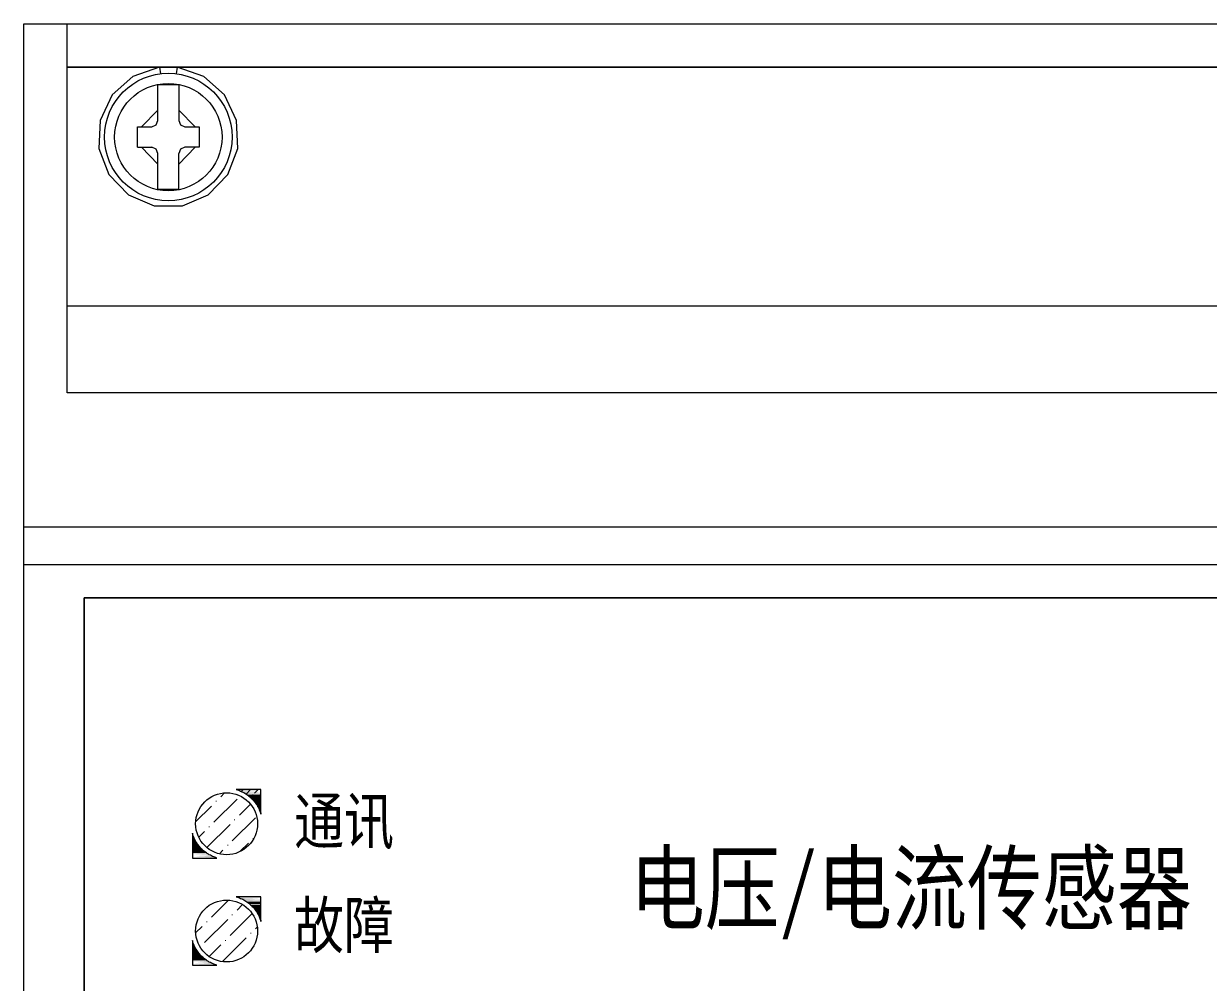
# Model space of a CAD drawing. Extents: x 180699 to 181399, y 198320 to 199620.
# Drawn here: x 181190.2 to 181248.4, y 199027.5 to 199074.6 of the extents above; entities that cross this region are included whole.
import ezdxf

# ---------------------------------------------------------------- set-up
doc = ezdxf.new("R2010")
doc.units = 0
doc.header["$MEASUREMENT"] = 0
doc.layers.add('元件', color=7, linetype='Continuous')
doc.styles.add('-宋体', font='', dxfattribs={"width": 0.7})
doc.styles.get('-宋体').set_extended_font_data('NSimSun')

# ---------------------------------------------------------------- blocks, each defined once
blk = doc.blocks.new('Manufacturer光辉电器PartName电源监控Series消防电源PartTypeMaxCurrent0MinCurrent0PolesMinPower0MaxPower0ShellFrameLimitingCurrentRemarkLibType2DelFlgfalseUpdateDate')
at = {"layer": '元件', "lineweight": 0, "transparency": 33554687}
h = blk.add_hatch(color=8, dxfattribs=at)
h.dxf.hatch_style = 2
h.paths.add_polyline_path([(-35.225, 12.142), (-35.171, 12.125), (-34.016, 12.125)])
h = blk.add_hatch(color=8, dxfattribs=at)
h.dxf.hatch_style = 2
h.paths.add_polyline_path([(-35.171, 12.125), (-35.118, 12.107), (-34.016, 12.107)])
h = blk.add_hatch(color=8, dxfattribs=at)
h.dxf.hatch_style = 2
h.paths.add_polyline_path([(-35.118, 12.107), (-35.064, 12.09), (-34.016, 12.09)])
h = blk.add_hatch(color=8, dxfattribs=at)
h.dxf.hatch_style = 2
h.paths.add_polyline_path([(-35.064, 12.09), (-35.01, 12.063), (-34.016, 12.063)])
h = blk.add_hatch(color=8, dxfattribs=at)
h.dxf.hatch_style = 2
h.paths.add_polyline_path([(-35.01, 12.063), (-34.956, 12.036), (-34.016, 12.036)])
h = blk.add_hatch(color=8, dxfattribs=at)
h.dxf.hatch_style = 2
h.paths.add_polyline_path([(-34.956, 12.036), (-34.902, 12.017), (-34.016, 12.017)])
h = blk.add_hatch(color=8, dxfattribs=at)
h.dxf.hatch_style = 2
h.paths.add_polyline_path([(-34.902, 12.017), (-34.849, 11.991), (-34.016, 11.991)])
h = blk.add_hatch(color=8, dxfattribs=at)
h.dxf.hatch_style = 2
h.paths.add_polyline_path([(-34.849, 11.991), (-34.804, 11.955), (-34.016, 11.955)])
h = blk.add_hatch(color=8, dxfattribs=at)
h.dxf.hatch_style = 2
h.paths.add_polyline_path([(-34.849, 11.991), (-34.016, 11.991), (-34.016, 11.955)])
h = blk.add_hatch(color=8, dxfattribs=at)
h.dxf.hatch_style = 2
h.paths.add_polyline_path([(-34.804, 11.955), (-34.75, 11.929), (-34.016, 11.929)])
h = blk.add_hatch(color=8, dxfattribs=at)
h.dxf.hatch_style = 2
h.paths.add_polyline_path([(-34.75, 11.929), (-34.706, 11.892), (-34.016, 11.892)])
h = blk.add_hatch(color=8, dxfattribs=at)
h.dxf.hatch_style = 2
h.paths.add_polyline_path([(-34.75, 11.929), (-34.016, 11.929), (-34.016, 11.892)])
h = blk.add_hatch(color=8, dxfattribs=at)
h.dxf.hatch_style = 2
h.paths.add_polyline_path([(-34.706, 11.892), (-34.652, 11.857), (-34.016, 11.857)])
h = blk.add_hatch(color=8, dxfattribs=at)
h.dxf.hatch_style = 2
h.paths.add_polyline_path([(-34.706, 11.892), (-34.016, 11.892), (-34.016, 11.857)])
h = blk.add_hatch(color=8, dxfattribs=at)
h.dxf.hatch_style = 2
h.paths.add_polyline_path([(-34.652, 11.857), (-34.607, 11.821), (-34.016, 11.821)])
h = blk.add_hatch(color=8, dxfattribs=at)
h.dxf.hatch_style = 2
h.paths.add_polyline_path([(-34.652, 11.857), (-34.016, 11.857), (-34.016, 11.821)])
h = blk.add_hatch(color=8, dxfattribs=at)
h.dxf.hatch_style = 2
h.paths.add_polyline_path([(-34.607, 11.821), (-34.563, 11.786), (-34.016, 11.786)])
h = blk.add_hatch(color=8, dxfattribs=at)
h.dxf.hatch_style = 2
h.paths.add_polyline_path([(-34.607, 11.821), (-34.016, 11.821), (-34.016, 11.786)])
h = blk.add_hatch(color=8, dxfattribs=at)
h.dxf.hatch_style = 2
h.paths.add_polyline_path([(-34.563, 11.786), (-34.518, 11.75), (-34.016, 11.75)])
h = blk.add_hatch(color=8, dxfattribs=at)
h.dxf.hatch_style = 2
h.paths.add_polyline_path([(-34.563, 11.786), (-34.016, 11.786), (-34.016, 11.75)])
h = blk.add_hatch(color=8, dxfattribs=at)
h.dxf.hatch_style = 2
h.paths.add_polyline_path([(-34.518, 11.75), (-34.482, 11.714), (-34.016, 11.714)])
h = blk.add_hatch(color=8, dxfattribs=at)
h.dxf.hatch_style = 2
h.paths.add_polyline_path([(-34.518, 11.75), (-34.016, 11.75), (-34.016, 11.714)])
h = blk.add_hatch(color=8, dxfattribs=at)
h.dxf.hatch_style = 2
h.paths.add_polyline_path([(-34.482, 11.714), (-34.438, 11.669), (-34.016, 11.669)])
h = blk.add_hatch(color=8, dxfattribs=at)
h.dxf.hatch_style = 2
h.paths.add_polyline_path([(-34.482, 11.714), (-34.016, 11.714), (-34.016, 11.669)])
h = blk.add_hatch(color=8, dxfattribs=at)
h.dxf.hatch_style = 2
h.paths.add_polyline_path([(-34.443, 11.899), (-34.395, 11.899), (-34.395, 11.851), (-34.443, 11.851)])
h = blk.add_hatch(color=8, dxfattribs=at)
h.dxf.hatch_style = 2
h.paths.add_polyline_path([(-34.438, 11.669), (-34.401, 11.633), (-34.016, 11.633)])
h = blk.add_hatch(color=8, dxfattribs=at)
h.dxf.hatch_style = 2
h.paths.add_polyline_path([(-34.438, 11.669), (-34.016, 11.669), (-34.016, 11.633)])
h = blk.add_hatch(color=8, dxfattribs=at)
h.dxf.hatch_style = 2
h.paths.add_polyline_path([(-36.243, 11.586), (-36.195, 11.586), (-36.195, 11.538), (-36.243, 11.538)])
h = blk.add_hatch(color=8, dxfattribs=at)
h.dxf.hatch_style = 2
h.paths.add_polyline_path([(-34.401, 11.633), (-34.366, 11.589), (-34.016, 11.589)])
h = blk.add_hatch(color=8, dxfattribs=at)
h.dxf.hatch_style = 2
h.paths.add_polyline_path([(-34.401, 11.633), (-34.016, 11.633), (-34.016, 11.589)])
h = blk.add_hatch(color=8, dxfattribs=at)
h.dxf.hatch_style = 2
h.paths.add_polyline_path([(-34.366, 11.589), (-34.33, 11.544), (-34.016, 11.544)])
h = blk.add_hatch(color=8, dxfattribs=at)
h.dxf.hatch_style = 2
h.paths.add_polyline_path([(-34.366, 11.589), (-34.016, 11.589), (-34.016, 11.544)])
h = blk.add_hatch(color=8, dxfattribs=at)
h.dxf.hatch_style = 2
h.paths.add_polyline_path([(-34.33, 11.544), (-34.294, 11.5), (-34.016, 11.5)])
h = blk.add_hatch(color=8, dxfattribs=at)
h.dxf.hatch_style = 2
h.paths.add_polyline_path([(-34.33, 11.544), (-34.016, 11.544), (-34.016, 11.5)])
h = blk.add_hatch(color=8, dxfattribs=at)
h.dxf.hatch_style = 2
h.paths.add_polyline_path([(-34.294, 11.5), (-34.259, 11.455), (-34.016, 11.455)])
h = blk.add_hatch(color=8, dxfattribs=at)
h.dxf.hatch_style = 2
h.paths.add_polyline_path([(-34.294, 11.5), (-34.016, 11.5), (-34.016, 11.455)])
h = blk.add_hatch(color=8, dxfattribs=at)
h.dxf.hatch_style = 2
h.paths.add_polyline_path([(-34.259, 11.455), (-34.232, 11.41), (-34.016, 11.41)])
h = blk.add_hatch(color=8, dxfattribs=at)
h.dxf.hatch_style = 2
h.paths.add_polyline_path([(-34.259, 11.455), (-34.016, 11.455), (-34.016, 11.41)])
h = blk.add_hatch(color=8, dxfattribs=at)
h.dxf.hatch_style = 2
h.paths.add_polyline_path([(-34.232, 11.41), (-34.205, 11.366), (-34.016, 11.366)])
h = blk.add_hatch(color=8, dxfattribs=at)
h.dxf.hatch_style = 2
h.paths.add_polyline_path([(-34.232, 11.41), (-34.016, 11.41), (-34.016, 11.366)])
h = blk.add_hatch(color=8, dxfattribs=at)
h.dxf.hatch_style = 2
h.paths.add_polyline_path([(-34.205, 11.366), (-34.178, 11.312), (-34.016, 11.312)])
h = blk.add_hatch(color=8, dxfattribs=at)
h.dxf.hatch_style = 2
h.paths.add_polyline_path([(-34.205, 11.366), (-34.016, 11.366), (-34.016, 11.312)])
h = blk.add_hatch(color=8, dxfattribs=at)
h.dxf.hatch_style = 2
h.paths.add_polyline_path([(-34.178, 11.312), (-34.151, 11.268), (-34.016, 11.268)])
h = blk.add_hatch(color=8, dxfattribs=at)
h.dxf.hatch_style = 2
h.paths.add_polyline_path([(-34.178, 11.312), (-34.016, 11.312), (-34.016, 11.268)])
h = blk.add_hatch(color=8, dxfattribs=at)
h.dxf.hatch_style = 2
h.paths.add_polyline_path([(-34.151, 11.268), (-34.124, 11.223), (-34.016, 11.223)])
h = blk.add_hatch(color=8, dxfattribs=at)
h.dxf.hatch_style = 2
h.paths.add_polyline_path([(-34.151, 11.268), (-34.016, 11.268), (-34.016, 11.223)])
h = blk.add_hatch(color=8, dxfattribs=at)
h.dxf.hatch_style = 2
h.paths.add_polyline_path([(-34.124, 11.223), (-34.106, 11.169), (-34.016, 11.169)])
h = blk.add_hatch(color=8, dxfattribs=at)
h.dxf.hatch_style = 2
h.paths.add_polyline_path([(-34.124, 11.223), (-34.016, 11.223), (-34.016, 11.169)])
h = blk.add_hatch(color=8, dxfattribs=at)
h.dxf.hatch_style = 2
h.paths.add_polyline_path([(-34.106, 11.169), (-34.079, 11.125), (-34.016, 11.125)])
h = blk.add_hatch(color=8, dxfattribs=at)
h.dxf.hatch_style = 2
h.paths.add_polyline_path([(-34.106, 11.169), (-34.016, 11.169), (-34.016, 11.125)])
h = blk.add_hatch(color=8, dxfattribs=at)
h.dxf.hatch_style = 2
h.paths.add_polyline_path([(-34.079, 11.125), (-34.061, 11.08), (-34.016, 11.08)])
h = blk.add_hatch(color=8, dxfattribs=at)
h.dxf.hatch_style = 2
h.paths.add_polyline_path([(-34.079, 11.125), (-34.016, 11.125), (-34.016, 11.08)])
h = blk.add_hatch(color=8, dxfattribs=at)
h.dxf.hatch_style = 2
h.paths.add_polyline_path([(-34.077, 11.532), (-34.029, 11.532), (-34.029, 11.484), (-34.077, 11.484)])
h = blk.add_hatch(color=8, dxfattribs=at)
h.dxf.hatch_style = 2
h.paths.add_polyline_path([(-34.061, 11.08), (-34.016, 11.08), (-34.016, 11.026)])
h = blk.add_hatch(color=8, dxfattribs=at)
h.dxf.hatch_style = 2
h.paths.add_polyline_path([(-35.33, 10.675), (-35.281, 10.675), (-35.281, 10.627), (-35.33, 10.627)])
h = blk.add_hatch(color=8, dxfattribs=at)
h.dxf.hatch_style = 2
h.paths.add_polyline_path([(-36.582, 10.327), (-36.534, 10.327), (-36.534, 10.279), (-36.582, 10.279)])
h = blk.add_hatch(color=8, dxfattribs=at)
h.dxf.hatch_style = 2
h.paths.add_polyline_path([(-37.382, 9.892), (-37.382, 9.848), (-37.338, 9.848)])
h = blk.add_hatch(color=8, dxfattribs=at)
h.dxf.hatch_style = 2
h.paths.add_polyline_path([(-37.382, 9.848), (-37.382, 9.794), (-37.311, 9.794)])
h = blk.add_hatch(color=8, dxfattribs=at)
h.dxf.hatch_style = 2
h.paths.add_polyline_path([(-37.382, 9.848), (-37.338, 9.848), (-37.311, 9.794)])
h = blk.add_hatch(color=8, dxfattribs=at)
h.dxf.hatch_style = 2
h.paths.add_polyline_path([(-37.382, 9.794), (-37.382, 9.749), (-37.292, 9.749)])
h = blk.add_hatch(color=8, dxfattribs=at)
h.dxf.hatch_style = 2
h.paths.add_polyline_path([(-37.382, 9.794), (-37.311, 9.794), (-37.292, 9.749)])
h = blk.add_hatch(color=8, dxfattribs=at)
h.dxf.hatch_style = 2
h.paths.add_polyline_path([(-37.382, 9.749), (-37.382, 9.704), (-37.275, 9.704)])
h = blk.add_hatch(color=8, dxfattribs=at)
h.dxf.hatch_style = 2
h.paths.add_polyline_path([(-37.382, 9.749), (-37.292, 9.749), (-37.275, 9.704)])
h = blk.add_hatch(color=8, dxfattribs=at)
h.dxf.hatch_style = 2
h.paths.add_polyline_path([(-37.382, 9.704), (-37.382, 9.651), (-37.248, 9.651)])
h = blk.add_hatch(color=8, dxfattribs=at)
h.dxf.hatch_style = 2
h.paths.add_polyline_path([(-37.382, 9.704), (-37.275, 9.704), (-37.248, 9.651)])
h = blk.add_hatch(color=8, dxfattribs=at)
h.dxf.hatch_style = 2
h.paths.add_polyline_path([(-37.382, 9.651), (-37.382, 9.606), (-37.221, 9.606)])
h = blk.add_hatch(color=8, dxfattribs=at)
h.dxf.hatch_style = 2
h.paths.add_polyline_path([(-37.382, 9.651), (-37.248, 9.651), (-37.221, 9.606)])
h = blk.add_hatch(color=8, dxfattribs=at)
h.dxf.hatch_style = 2
h.paths.add_polyline_path([(-37.382, 9.606), (-37.382, 9.561), (-37.194, 9.561)])
h = blk.add_hatch(color=8, dxfattribs=at)
h.dxf.hatch_style = 2
h.paths.add_polyline_path([(-37.382, 9.606), (-37.221, 9.606), (-37.194, 9.561)])
h = blk.add_hatch(color=8, dxfattribs=at)
h.dxf.hatch_style = 2
h.paths.add_polyline_path([(-37.382, 9.561), (-37.382, 9.517), (-37.167, 9.517)])
h = blk.add_hatch(color=8, dxfattribs=at)
h.dxf.hatch_style = 2
h.paths.add_polyline_path([(-37.382, 9.561), (-37.194, 9.561), (-37.167, 9.517)])
h = blk.add_hatch(color=8, dxfattribs=at)
h.dxf.hatch_style = 2
h.paths.add_polyline_path([(-37.382, 9.517), (-37.382, 9.463), (-37.132, 9.463)])
h = blk.add_hatch(color=8, dxfattribs=at)
h.dxf.hatch_style = 2
h.paths.add_polyline_path([(-37.382, 9.517), (-37.167, 9.517), (-37.132, 9.463)])
h = blk.add_hatch(color=8, dxfattribs=at)
h.dxf.hatch_style = 2
h.paths.add_polyline_path([(-37.382, 9.463), (-37.382, 9.419), (-37.105, 9.419)])
h = blk.add_hatch(color=8, dxfattribs=at)
h.dxf.hatch_style = 2
h.paths.add_polyline_path([(-37.382, 9.463), (-37.132, 9.463), (-37.105, 9.419)])
h = blk.add_hatch(color=8, dxfattribs=at)
h.dxf.hatch_style = 2
h.paths.add_polyline_path([(-37.382, 9.419), (-37.382, 9.374), (-37.069, 9.374)])
h = blk.add_hatch(color=8, dxfattribs=at)
h.dxf.hatch_style = 2
h.paths.add_polyline_path([(-37.382, 9.419), (-37.105, 9.419), (-37.069, 9.374)])
h = blk.add_hatch(color=8, dxfattribs=at)
h.dxf.hatch_style = 2
h.paths.add_polyline_path([(-37.382, 9.374), (-37.382, 9.338), (-37.033, 9.338)])
h = blk.add_hatch(color=8, dxfattribs=at)
h.dxf.hatch_style = 2
h.paths.add_polyline_path([(-37.382, 9.374), (-37.069, 9.374), (-37.033, 9.338)])
h = blk.add_hatch(color=8, dxfattribs=at)
h.dxf.hatch_style = 2
h.paths.add_polyline_path([(-37.382, 9.338), (-37.382, 9.294), (-36.997, 9.294)])
h = blk.add_hatch(color=8, dxfattribs=at)
h.dxf.hatch_style = 2
h.paths.add_polyline_path([(-37.382, 9.338), (-37.033, 9.338), (-36.997, 9.294)])
h = blk.add_hatch(color=8, dxfattribs=at)
h.dxf.hatch_style = 2
h.paths.add_polyline_path([(-35.669, 9.424), (-35.621, 9.424), (-35.621, 9.376), (-35.669, 9.376)])
h = blk.add_hatch(color=8, dxfattribs=at)
h.dxf.hatch_style = 2
h.paths.add_polyline_path([(-34.417, 9.764), (-34.368, 9.764), (-34.368, 9.716), (-34.417, 9.716)])
h = blk.add_hatch(color=8, dxfattribs=at)
h.dxf.hatch_style = 2
h.paths.add_polyline_path([(-37.382, 9.294), (-37.382, 9.249), (-36.961, 9.249)])
h = blk.add_hatch(color=8, dxfattribs=at)
h.dxf.hatch_style = 2
h.paths.add_polyline_path([(-37.382, 9.294), (-36.997, 9.294), (-36.961, 9.249)])
h = blk.add_hatch(color=8, dxfattribs=at)
h.dxf.hatch_style = 2
h.paths.add_polyline_path([(-37.382, 9.249), (-37.382, 9.213), (-36.917, 9.213)])
h = blk.add_hatch(color=8, dxfattribs=at)
h.dxf.hatch_style = 2
h.paths.add_polyline_path([(-37.382, 9.249), (-36.961, 9.249), (-36.917, 9.213)])
h = blk.add_hatch(color=8, dxfattribs=at)
h.dxf.hatch_style = 2
h.paths.add_polyline_path([(-37.382, 9.213), (-37.382, 9.169), (-36.872, 9.169)])
h = blk.add_hatch(color=8, dxfattribs=at)
h.dxf.hatch_style = 2
h.paths.add_polyline_path([(-37.382, 9.213), (-36.917, 9.213), (-36.872, 9.169)])
h = blk.add_hatch(color=8, dxfattribs=at)
h.dxf.hatch_style = 2
h.paths.add_polyline_path([(-37.382, 9.169), (-37.382, 9.133), (-36.836, 9.133)])
h = blk.add_hatch(color=8, dxfattribs=at)
h.dxf.hatch_style = 2
h.paths.add_polyline_path([(-37.382, 9.169), (-36.872, 9.169), (-36.836, 9.133)])
h = blk.add_hatch(color=8, dxfattribs=at)
h.dxf.hatch_style = 2
h.paths.add_polyline_path([(-37.382, 9.133), (-37.382, 9.097), (-36.791, 9.097)])
h = blk.add_hatch(color=8, dxfattribs=at)
h.dxf.hatch_style = 2
h.paths.add_polyline_path([(-37.382, 9.133), (-36.836, 9.133), (-36.791, 9.097)])
h = blk.add_hatch(color=8, dxfattribs=at)
h.dxf.hatch_style = 2
h.paths.add_polyline_path([(-37.382, 9.097), (-37.382, 9.062), (-36.737, 9.062)])
h = blk.add_hatch(color=8, dxfattribs=at)
h.dxf.hatch_style = 2
h.paths.add_polyline_path([(-37.382, 9.097), (-36.791, 9.097), (-36.737, 9.062)])
h = blk.add_hatch(color=8, dxfattribs=at)
h.dxf.hatch_style = 2
h.paths.add_polyline_path([(-37.382, 9.062), (-37.382, 9.025), (-36.693, 9.025)])
h = blk.add_hatch(color=8, dxfattribs=at)
h.dxf.hatch_style = 2
h.paths.add_polyline_path([(-37.382, 9.062), (-36.737, 9.062), (-36.693, 9.025)])
h = blk.add_hatch(color=8, dxfattribs=at)
h.dxf.hatch_style = 2
h.paths.add_polyline_path([(-37.382, 9.025), (-37.382, 8.99), (-36.648, 8.99)])
h = blk.add_hatch(color=8, dxfattribs=at)
h.dxf.hatch_style = 2
h.paths.add_polyline_path([(-37.382, 9.025), (-36.693, 9.025), (-36.648, 8.99)])
h = blk.add_hatch(color=8, dxfattribs=at)
h.dxf.hatch_style = 2
h.paths.add_polyline_path([(-37.382, 8.99), (-36.648, 8.99), (-36.595, 8.963)])
h = blk.add_hatch(color=8, dxfattribs=at)
h.dxf.hatch_style = 2
h.paths.add_polyline_path([(-37.382, 8.963), (-36.595, 8.963), (-36.55, 8.937)])
h = blk.add_hatch(color=8, dxfattribs=at)
h.dxf.hatch_style = 2
h.paths.add_polyline_path([(-37.382, 8.937), (-36.55, 8.937), (-36.496, 8.91)])
h = blk.add_hatch(color=8, dxfattribs=at)
h.dxf.hatch_style = 2
h.paths.add_polyline_path([(-37.382, 8.91), (-36.496, 8.91), (-36.442, 8.883)])
h = blk.add_hatch(color=8, dxfattribs=at)
h.dxf.hatch_style = 2
h.paths.add_polyline_path([(-37.382, 8.883), (-36.442, 8.883), (-36.389, 8.856)])
h = blk.add_hatch(color=8, dxfattribs=at)
h.dxf.hatch_style = 2
h.paths.add_polyline_path([(-37.382, 8.856), (-36.389, 8.856), (-36.335, 8.839)])
h = blk.add_hatch(color=8, dxfattribs=at)
h.dxf.hatch_style = 2
h.paths.add_polyline_path([(-37.382, 8.839), (-36.335, 8.839), (-36.281, 8.812)])
h = blk.add_hatch(color=8, dxfattribs=at)
h.dxf.hatch_style = 2
h.paths.add_polyline_path([(-37.382, 8.812), (-36.281, 8.812), (-36.227, 8.793)])
h = blk.add_hatch(color=8, dxfattribs=at)
h.dxf.hatch_style = 2
h.paths.add_polyline_path([(-37.382, 8.793), (-36.227, 8.793), (-36.173, 8.776)])
h = blk.add_hatch(color=8, dxfattribs=at)
h.dxf.hatch_style = 2
h.paths.add_polyline_path([(-35.225, 6.873), (-35.171, 6.856), (-34.016, 6.856)])
h = blk.add_hatch(color=8, dxfattribs=at)
h.dxf.hatch_style = 2
h.paths.add_polyline_path([(-35.171, 6.856), (-35.118, 6.837), (-34.016, 6.837)])
h = blk.add_hatch(color=8, dxfattribs=at)
h.dxf.hatch_style = 2
h.paths.add_polyline_path([(-35.118, 6.837), (-35.064, 6.819), (-34.016, 6.819)])
h = blk.add_hatch(color=8, dxfattribs=at)
h.dxf.hatch_style = 2
h.paths.add_polyline_path([(-35.064, 6.819), (-35.01, 6.793), (-34.016, 6.793)])
h = blk.add_hatch(color=8, dxfattribs=at)
h.dxf.hatch_style = 2
h.paths.add_polyline_path([(-35.01, 6.793), (-34.956, 6.766), (-34.016, 6.766)])
h = blk.add_hatch(color=8, dxfattribs=at)
h.dxf.hatch_style = 2
h.paths.add_polyline_path([(-34.956, 6.766), (-34.902, 6.748), (-34.016, 6.748)])
h = blk.add_hatch(color=8, dxfattribs=at)
h.dxf.hatch_style = 2
h.paths.add_polyline_path([(-34.902, 6.748), (-34.849, 6.721), (-34.016, 6.721)])
h = blk.add_hatch(color=8, dxfattribs=at)
h.dxf.hatch_style = 2
h.paths.add_polyline_path([(-34.849, 6.721), (-34.804, 6.685), (-34.016, 6.685)])
h = blk.add_hatch(color=8, dxfattribs=at)
h.dxf.hatch_style = 2
h.paths.add_polyline_path([(-34.849, 6.721), (-34.016, 6.721), (-34.016, 6.685)])
h = blk.add_hatch(color=8, dxfattribs=at)
h.dxf.hatch_style = 2
h.paths.add_polyline_path([(-34.804, 6.685), (-34.75, 6.658), (-34.016, 6.658)])
h = blk.add_hatch(color=8, dxfattribs=at)
h.dxf.hatch_style = 2
h.paths.add_polyline_path([(-34.75, 6.658), (-34.706, 6.623), (-34.016, 6.623)])
h = blk.add_hatch(color=8, dxfattribs=at)
h.dxf.hatch_style = 2
h.paths.add_polyline_path([(-34.75, 6.658), (-34.016, 6.658), (-34.016, 6.623)])
h = blk.add_hatch(color=8, dxfattribs=at)
h.dxf.hatch_style = 2
h.paths.add_polyline_path([(-34.706, 6.623), (-34.652, 6.587), (-34.016, 6.587)])
h = blk.add_hatch(color=8, dxfattribs=at)
h.dxf.hatch_style = 2
h.paths.add_polyline_path([(-34.706, 6.623), (-34.016, 6.623), (-34.016, 6.587)])
h = blk.add_hatch(color=8, dxfattribs=at)
h.dxf.hatch_style = 2
h.paths.add_polyline_path([(-34.652, 6.587), (-34.607, 6.552), (-34.016, 6.552)])
h = blk.add_hatch(color=8, dxfattribs=at)
h.dxf.hatch_style = 2
h.paths.add_polyline_path([(-34.652, 6.587), (-34.016, 6.587), (-34.016, 6.552)])
h = blk.add_hatch(color=8, dxfattribs=at)
h.dxf.hatch_style = 2
h.paths.add_polyline_path([(-34.607, 6.552), (-34.563, 6.516), (-34.016, 6.516)])
h = blk.add_hatch(color=8, dxfattribs=at)
h.dxf.hatch_style = 2
h.paths.add_polyline_path([(-34.607, 6.552), (-34.016, 6.552), (-34.016, 6.516)])
h = blk.add_hatch(color=8, dxfattribs=at)
h.dxf.hatch_style = 2
h.paths.add_polyline_path([(-34.518, 6.48), (-34.482, 6.445), (-34.016, 6.445)])
h = blk.add_hatch(color=8, dxfattribs=at)
h.dxf.hatch_style = 2
h.paths.add_polyline_path([(-34.518, 6.48), (-34.016, 6.48), (-34.016, 6.445)])
h = blk.add_hatch(color=8, dxfattribs=at)
h.dxf.hatch_style = 2
h.paths.add_polyline_path([(-34.482, 6.445), (-34.438, 6.4), (-34.016, 6.4)])
h = blk.add_hatch(color=8, dxfattribs=at)
h.dxf.hatch_style = 2
h.paths.add_polyline_path([(-34.482, 6.445), (-34.016, 6.445), (-34.016, 6.4)])
h = blk.add_hatch(color=8, dxfattribs=at)
h.dxf.hatch_style = 2
h.paths.add_polyline_path([(-35.446, 6.004), (-35.398, 6.004), (-35.398, 5.956), (-35.446, 5.956)])
h = blk.add_hatch(color=8, dxfattribs=at)
h.dxf.hatch_style = 2
h.paths.add_polyline_path([(-34.438, 6.4), (-34.401, 6.364), (-34.016, 6.364)])
h = blk.add_hatch(color=8, dxfattribs=at)
h.dxf.hatch_style = 2
h.paths.add_polyline_path([(-34.438, 6.4), (-34.016, 6.4), (-34.016, 6.364)])
h = blk.add_hatch(color=8, dxfattribs=at)
h.dxf.hatch_style = 2
h.paths.add_polyline_path([(-34.401, 6.364), (-34.366, 6.32), (-34.016, 6.32)])
h = blk.add_hatch(color=8, dxfattribs=at)
h.dxf.hatch_style = 2
h.paths.add_polyline_path([(-34.401, 6.364), (-34.016, 6.364), (-34.016, 6.32)])
h = blk.add_hatch(color=8, dxfattribs=at)
h.dxf.hatch_style = 2
h.paths.add_polyline_path([(-34.366, 6.32), (-34.33, 6.274), (-34.016, 6.274)])
h = blk.add_hatch(color=8, dxfattribs=at)
h.dxf.hatch_style = 2
h.paths.add_polyline_path([(-34.366, 6.32), (-34.016, 6.32), (-34.016, 6.274)])
h = blk.add_hatch(color=8, dxfattribs=at)
h.dxf.hatch_style = 2
h.paths.add_polyline_path([(-34.33, 6.274), (-34.294, 6.23), (-34.016, 6.23)])
h = blk.add_hatch(color=8, dxfattribs=at)
h.dxf.hatch_style = 2
h.paths.add_polyline_path([(-34.33, 6.274), (-34.016, 6.274), (-34.016, 6.23)])
h = blk.add_hatch(color=8, dxfattribs=at)
h.dxf.hatch_style = 2
h.paths.add_polyline_path([(-34.294, 6.23), (-34.259, 6.185), (-34.016, 6.185)])
h = blk.add_hatch(color=8, dxfattribs=at)
h.dxf.hatch_style = 2
h.paths.add_polyline_path([(-34.294, 6.23), (-34.016, 6.23), (-34.016, 6.185)])
h = blk.add_hatch(color=8, dxfattribs=at)
h.dxf.hatch_style = 2
h.paths.add_polyline_path([(-34.259, 6.185), (-34.232, 6.141), (-34.016, 6.141)])
h = blk.add_hatch(color=8, dxfattribs=at)
h.dxf.hatch_style = 2
h.paths.add_polyline_path([(-34.259, 6.185), (-34.016, 6.185), (-34.016, 6.141)])
h = blk.add_hatch(color=8, dxfattribs=at)
h.dxf.hatch_style = 2
h.paths.add_polyline_path([(-34.232, 6.141), (-34.205, 6.096), (-34.016, 6.096)])
h = blk.add_hatch(color=8, dxfattribs=at)
h.dxf.hatch_style = 2
h.paths.add_polyline_path([(-34.232, 6.141), (-34.016, 6.141), (-34.016, 6.096)])
h = blk.add_hatch(color=8, dxfattribs=at)
h.dxf.hatch_style = 2
h.paths.add_polyline_path([(-34.205, 6.096), (-34.178, 6.043), (-34.016, 6.043)])
h = blk.add_hatch(color=8, dxfattribs=at)
h.dxf.hatch_style = 2
h.paths.add_polyline_path([(-34.205, 6.096), (-34.016, 6.096), (-34.016, 6.043)])
h = blk.add_hatch(color=8, dxfattribs=at)
h.dxf.hatch_style = 2
h.paths.add_polyline_path([(-34.178, 6.043), (-34.151, 5.997), (-34.016, 5.997)])
h = blk.add_hatch(color=8, dxfattribs=at)
h.dxf.hatch_style = 2
h.paths.add_polyline_path([(-34.178, 6.043), (-34.016, 6.043), (-34.016, 5.997)])
h = blk.add_hatch(color=8, dxfattribs=at)
h.dxf.hatch_style = 2
h.paths.add_polyline_path([(-34.151, 5.997), (-34.124, 5.953), (-34.016, 5.953)])
h = blk.add_hatch(color=8, dxfattribs=at)
h.dxf.hatch_style = 2
h.paths.add_polyline_path([(-34.151, 5.997), (-34.016, 5.997), (-34.016, 5.953)])
h = blk.add_hatch(color=8, dxfattribs=at)
h.dxf.hatch_style = 2
h.paths.add_polyline_path([(-34.124, 5.953), (-34.106, 5.899), (-34.016, 5.899)])
h = blk.add_hatch(color=8, dxfattribs=at)
h.dxf.hatch_style = 2
h.paths.add_polyline_path([(-34.124, 5.953), (-34.016, 5.953), (-34.016, 5.899)])
h = blk.add_hatch(color=8, dxfattribs=at)
h.dxf.hatch_style = 2
h.paths.add_polyline_path([(-34.106, 5.899), (-34.079, 5.855), (-34.016, 5.855)])
h = blk.add_hatch(color=8, dxfattribs=at)
h.dxf.hatch_style = 2
h.paths.add_polyline_path([(-34.106, 5.899), (-34.016, 5.899), (-34.016, 5.855)])
h = blk.add_hatch(color=8, dxfattribs=at)
h.dxf.hatch_style = 2
h.paths.add_polyline_path([(-34.079, 5.855), (-34.061, 5.81), (-34.016, 5.81)])
h = blk.add_hatch(color=8, dxfattribs=at)
h.dxf.hatch_style = 2
h.paths.add_polyline_path([(-34.079, 5.855), (-34.016, 5.855), (-34.016, 5.81)])
h = blk.add_hatch(color=8, dxfattribs=at)
h.dxf.hatch_style = 2
h.paths.add_polyline_path([(-36.699, 5.664), (-36.651, 5.664), (-36.651, 5.616), (-36.699, 5.616)])
h = blk.add_hatch(color=8, dxfattribs=at)
h.dxf.hatch_style = 2
h.paths.add_polyline_path([(-34.061, 5.81), (-34.016, 5.81), (-34.016, 5.757)])
h = blk.add_hatch(color=8, dxfattribs=at)
h.dxf.hatch_style = 2
h.paths.add_polyline_path([(-35.786, 4.753), (-35.738, 4.753), (-35.738, 4.705), (-35.786, 4.705)])
h = blk.add_hatch(color=8, dxfattribs=at)
h.dxf.hatch_style = 2
h.paths.add_polyline_path([(-34.533, 5.102), (-34.485, 5.102), (-34.485, 5.054), (-34.533, 5.054)])
h = blk.add_hatch(color=8, dxfattribs=at)
h.dxf.hatch_style = 2
h.paths.add_polyline_path([(-37.382, 4.623), (-37.382, 4.577), (-37.338, 4.577)])
h = blk.add_hatch(color=8, dxfattribs=at)
h.dxf.hatch_style = 2
h.paths.add_polyline_path([(-37.382, 4.577), (-37.382, 4.524), (-37.311, 4.524)])
h = blk.add_hatch(color=8, dxfattribs=at)
h.dxf.hatch_style = 2
h.paths.add_polyline_path([(-37.382, 4.577), (-37.338, 4.577), (-37.311, 4.524)])
h = blk.add_hatch(color=8, dxfattribs=at)
h.dxf.hatch_style = 2
h.paths.add_polyline_path([(-37.382, 4.524), (-37.382, 4.479), (-37.292, 4.479)])
h = blk.add_hatch(color=8, dxfattribs=at)
h.dxf.hatch_style = 2
h.paths.add_polyline_path([(-37.382, 4.524), (-37.311, 4.524), (-37.292, 4.479)])
h = blk.add_hatch(color=8, dxfattribs=at)
h.dxf.hatch_style = 2
h.paths.add_polyline_path([(-37.382, 4.479), (-37.382, 4.435), (-37.275, 4.435)])
h = blk.add_hatch(color=8, dxfattribs=at)
h.dxf.hatch_style = 2
h.paths.add_polyline_path([(-37.382, 4.479), (-37.292, 4.479), (-37.275, 4.435)])
h = blk.add_hatch(color=8, dxfattribs=at)
h.dxf.hatch_style = 2
h.paths.add_polyline_path([(-37.382, 4.435), (-37.382, 4.381), (-37.248, 4.381)])
h = blk.add_hatch(color=8, dxfattribs=at)
h.dxf.hatch_style = 2
h.paths.add_polyline_path([(-37.382, 4.435), (-37.275, 4.435), (-37.248, 4.381)])
h = blk.add_hatch(color=8, dxfattribs=at)
h.dxf.hatch_style = 2
h.paths.add_polyline_path([(-37.382, 4.381), (-37.382, 4.337), (-37.221, 4.337)])
h = blk.add_hatch(color=8, dxfattribs=at)
h.dxf.hatch_style = 2
h.paths.add_polyline_path([(-37.382, 4.381), (-37.248, 4.381), (-37.221, 4.337)])
h = blk.add_hatch(color=8, dxfattribs=at)
h.dxf.hatch_style = 2
h.paths.add_polyline_path([(-37.382, 4.337), (-37.382, 4.292), (-37.194, 4.292)])
h = blk.add_hatch(color=8, dxfattribs=at)
h.dxf.hatch_style = 2
h.paths.add_polyline_path([(-37.382, 4.337), (-37.221, 4.337), (-37.194, 4.292)])
h = blk.add_hatch(color=8, dxfattribs=at)
h.dxf.hatch_style = 2
h.paths.add_polyline_path([(-37.382, 4.292), (-37.382, 4.247), (-37.167, 4.247)])
h = blk.add_hatch(color=8, dxfattribs=at)
h.dxf.hatch_style = 2
h.paths.add_polyline_path([(-37.382, 4.292), (-37.194, 4.292), (-37.167, 4.247)])
h = blk.add_hatch(color=8, dxfattribs=at)
h.dxf.hatch_style = 2
h.paths.add_polyline_path([(-37.382, 4.247), (-37.382, 4.193), (-37.132, 4.193)])
h = blk.add_hatch(color=8, dxfattribs=at)
h.dxf.hatch_style = 2
h.paths.add_polyline_path([(-37.382, 4.247), (-37.167, 4.247), (-37.132, 4.193)])
h = blk.add_hatch(color=8, dxfattribs=at)
h.dxf.hatch_style = 2
h.paths.add_polyline_path([(-37.382, 4.193), (-37.382, 4.149), (-37.105, 4.149)])
h = blk.add_hatch(color=8, dxfattribs=at)
h.dxf.hatch_style = 2
h.paths.add_polyline_path([(-37.382, 4.193), (-37.132, 4.193), (-37.105, 4.149)])
h = blk.add_hatch(color=8, dxfattribs=at)
h.dxf.hatch_style = 2
h.paths.add_polyline_path([(-37.382, 4.149), (-37.382, 4.104), (-37.069, 4.104)])
h = blk.add_hatch(color=8, dxfattribs=at)
h.dxf.hatch_style = 2
h.paths.add_polyline_path([(-37.382, 4.149), (-37.105, 4.149), (-37.069, 4.104)])
h = blk.add_hatch(color=8, dxfattribs=at)
h.dxf.hatch_style = 2
h.paths.add_polyline_path([(-37.382, 4.104), (-37.382, 4.068), (-37.033, 4.068)])
h = blk.add_hatch(color=8, dxfattribs=at)
h.dxf.hatch_style = 2
h.paths.add_polyline_path([(-37.382, 4.104), (-37.069, 4.104), (-37.033, 4.068)])
h = blk.add_hatch(color=8, dxfattribs=at)
h.dxf.hatch_style = 2
h.paths.add_polyline_path([(-37.382, 4.068), (-37.382, 4.024), (-36.997, 4.024)])
h = blk.add_hatch(color=8, dxfattribs=at)
h.dxf.hatch_style = 2
h.paths.add_polyline_path([(-37.382, 4.068), (-37.033, 4.068), (-36.997, 4.024)])
h = blk.add_hatch(color=8, dxfattribs=at)
h.dxf.hatch_style = 2
h.paths.add_polyline_path([(-37.382, 4.024), (-37.382, 3.979), (-36.961, 3.979)])
h = blk.add_hatch(color=8, dxfattribs=at)
h.dxf.hatch_style = 2
h.paths.add_polyline_path([(-37.382, 4.024), (-36.997, 4.024), (-36.961, 3.979)])
h = blk.add_hatch(color=8, dxfattribs=at)
h.dxf.hatch_style = 2
h.paths.add_polyline_path([(-37.382, 3.979), (-37.382, 3.943), (-36.917, 3.943)])
h = blk.add_hatch(color=8, dxfattribs=at)
h.dxf.hatch_style = 2
h.paths.add_polyline_path([(-37.382, 3.979), (-36.961, 3.979), (-36.917, 3.943)])
h = blk.add_hatch(color=8, dxfattribs=at)
h.dxf.hatch_style = 2
h.paths.add_polyline_path([(-37.382, 3.943), (-37.382, 3.899), (-36.872, 3.899)])
h = blk.add_hatch(color=8, dxfattribs=at)
h.dxf.hatch_style = 2
h.paths.add_polyline_path([(-37.382, 3.943), (-36.917, 3.943), (-36.872, 3.899)])
h = blk.add_hatch(color=8, dxfattribs=at)
h.dxf.hatch_style = 2
h.paths.add_polyline_path([(-37.382, 3.899), (-37.382, 3.863), (-36.836, 3.863)])
h = blk.add_hatch(color=8, dxfattribs=at)
h.dxf.hatch_style = 2
h.paths.add_polyline_path([(-37.382, 3.899), (-36.872, 3.899), (-36.836, 3.863)])
h = blk.add_hatch(color=8, dxfattribs=at)
h.dxf.hatch_style = 2
h.paths.add_polyline_path([(-37.382, 3.863), (-37.382, 3.827), (-36.791, 3.827)])
h = blk.add_hatch(color=8, dxfattribs=at)
h.dxf.hatch_style = 2
h.paths.add_polyline_path([(-37.382, 3.863), (-36.836, 3.863), (-36.791, 3.827)])
h = blk.add_hatch(color=8, dxfattribs=at)
h.dxf.hatch_style = 2
h.paths.add_polyline_path([(-37.382, 3.827), (-37.382, 3.791), (-36.737, 3.791)])
h = blk.add_hatch(color=8, dxfattribs=at)
h.dxf.hatch_style = 2
h.paths.add_polyline_path([(-37.382, 3.827), (-36.791, 3.827), (-36.737, 3.791)])
h = blk.add_hatch(color=8, dxfattribs=at)
h.dxf.hatch_style = 2
h.paths.add_polyline_path([(-37.382, 3.791), (-37.382, 3.756), (-36.693, 3.756)])
h = blk.add_hatch(color=8, dxfattribs=at)
h.dxf.hatch_style = 2
h.paths.add_polyline_path([(-37.382, 3.791), (-36.737, 3.791), (-36.693, 3.756)])
h = blk.add_hatch(color=8, dxfattribs=at)
h.dxf.hatch_style = 2
h.paths.add_polyline_path([(-37.382, 3.756), (-37.382, 3.72), (-36.648, 3.72)])
h = blk.add_hatch(color=8, dxfattribs=at)
h.dxf.hatch_style = 2
h.paths.add_polyline_path([(-37.382, 3.756), (-36.693, 3.756), (-36.648, 3.72)])
h = blk.add_hatch(color=8, dxfattribs=at)
h.dxf.hatch_style = 2
h.paths.add_polyline_path([(-37.382, 3.72), (-36.648, 3.72), (-36.595, 3.693)])
h = blk.add_hatch(color=8, dxfattribs=at)
h.dxf.hatch_style = 2
h.paths.add_polyline_path([(-37.382, 3.693), (-36.595, 3.693), (-36.55, 3.666)])
h = blk.add_hatch(color=8, dxfattribs=at)
h.dxf.hatch_style = 2
h.paths.add_polyline_path([(-37.382, 3.666), (-36.55, 3.666), (-36.496, 3.64)])
h = blk.add_hatch(color=8, dxfattribs=at)
h.dxf.hatch_style = 2
h.paths.add_polyline_path([(-37.382, 3.64), (-36.496, 3.64), (-36.442, 3.613)])
h = blk.add_hatch(color=8, dxfattribs=at)
h.dxf.hatch_style = 2
h.paths.add_polyline_path([(-37.382, 3.613), (-36.442, 3.613), (-36.389, 3.586)])
h = blk.add_hatch(color=8, dxfattribs=at)
h.dxf.hatch_style = 2
h.paths.add_polyline_path([(-37.382, 3.586), (-36.389, 3.586), (-36.335, 3.568)])
h = blk.add_hatch(color=8, dxfattribs=at)
h.dxf.hatch_style = 2
h.paths.add_polyline_path([(-37.382, 3.568), (-36.335, 3.568), (-36.281, 3.541)])
h = blk.add_hatch(color=8, dxfattribs=at)
h.dxf.hatch_style = 2
h.paths.add_polyline_path([(-37.382, 3.541), (-36.281, 3.541), (-36.227, 3.524)])
h = blk.add_hatch(color=8, dxfattribs=at)
h.dxf.hatch_style = 2
h.paths.add_polyline_path([(-37.382, 3.524), (-36.227, 3.524), (-36.173, 3.515)])
at = {"layer": '元件', "color": 8, "lineweight": 0, "transparency": 33554687}
blk.add_line((-45.67, 25.049), (45.67, 25.049), dxfattribs=at)
for points in [[(-45.67, 49.773), (45.67, 49.773), (45.67, -45.486), (-45.67, -45.486)], [(-43.54, 49.773), (43.594, 49.773), (43.594, 31.632), (-43.54, 31.632)], [(-43.54, 47.629), (43.594, 47.629), (43.594, 35.892), (-43.54, 35.892)], [(-45.67, 23.191), (45.67, 23.191), (45.67, -20.753), (-45.67, -20.753)], [(-42.698, 21.557), (42.35, 21.557), (42.35, -17.252), (-42.698, -17.252)]]:
    blk.add_lwpolyline(points, close=True, dxfattribs=at)
for points in [[(-43.54, 33.865), (-43.54, 49.773)], [(-38.993, 47.629), (-43.54, 47.629)], [(-38.993, 47.629), (-40.3, 47.183), (-41.329, 46.272), (-41.92, 45.021), (-41.974, 43.645), (-41.481, 42.359), (-40.524, 41.359), (-39.253, 40.823), (-37.874, 40.823), (-36.603, 41.359), (-35.645, 42.359), (-35.154, 43.645), (-35.207, 45.021), (-35.798, 46.272), (-36.827, 47.183), (-38.134, 47.629)], [(-38.993, 47.629), (-38.948, 47.308)], [(-38.134, 47.629), (-38.993, 47.629)], [(-38.134, 47.629), (-38.178, 47.308)], [(38.143, 47.629), (-38.134, 47.629)], [(-39.074, 45.012), (-39.074, 46.772)], [(-38.053, 46.772), (-39.074, 46.772)], [(-38.053, 46.772), (-38.053, 45.012)], [(-39.074, 45.53), (-39.888, 44.708)], [(-37.238, 44.708), (-38.053, 45.53)], [(-39.378, 44.708), (-39.164, 44.798), (-39.074, 45.012)], [(-38.053, 45.012), (-37.964, 44.798), (-37.749, 44.708)], [(-40.085, 44.708), (-39.378, 44.708)], [(-40.085, 43.699), (-40.085, 44.708)], [(-37.749, 44.708), (-37.042, 44.708)], [(-37.042, 44.708), (-37.042, 43.699)], [(-40.085, 43.699), (-39.378, 43.699)], [(-39.888, 43.699), (-39.074, 42.877)], [(-39.074, 43.395), (-39.164, 43.61), (-39.378, 43.699)], [(-38.053, 42.877), (-37.238, 43.699)], [(-37.749, 43.699), (-37.964, 43.61), (-38.053, 43.395)], [(-37.042, 43.699), (-37.749, 43.699)], [(-39.074, 41.636), (-39.074, 43.395)], [(-38.053, 41.636), (-38.053, 43.395)], [(-39.074, 41.636), (-38.053, 41.636)], [(-42.698, 21.557), (-42.698, -17.252)], [(42.35, 21.557), (-42.698, 21.557)], [(-36.326, 10.535), (-35.189, 11.669)], [(-35.986, 11.786), (-35.798, 11.973)], [(-35.225, 12.142), (-35.171, 12.125), (-35.118, 12.107), (-35.064, 12.09), (-35.01, 12.063), (-34.956, 12.036), (-34.902, 12.017), (-34.849, 11.991), (-34.804, 11.955), (-34.75, 11.929), (-34.706, 11.892), (-34.652, 11.857), (-34.607, 11.821), (-34.563, 11.786), (-34.518, 11.75), (-34.482, 11.714), (-34.438, 11.669), (-34.401, 11.633), (-34.366, 11.589), (-34.33, 11.544), (-34.294, 11.5), (-34.259, 11.455), (-34.232, 11.41), (-34.205, 11.366), (-34.178, 11.312), (-34.151, 11.268), (-34.124, 11.223), (-34.106, 11.169), (-34.079, 11.125), (-34.061, 11.08), (-34.043, 11.026), (-34.026, 10.982), (-34.016, 10.928)], [(-34.016, 12.142), (-35.225, 12.142)], [(-34.975, 12.044), (-34.885, 12.142)], [(-34.742, 11.919), (-34.518, 12.142)], [(-34.357, 11.571), (-34.016, 11.911)], [(-34.33, 11.964), (-34.151, 12.142)], [(-34.016, 10.928), (-34.016, 12.142)], [(-37.221, 10.562), (-36.442, 11.33)], [(-35.073, 10.874), (-34.527, 11.429)], [(-34.205, 11.366), (-34.151, 11.419)], [(-34.079, 11.116), (-34.016, 11.187)], [(-35.422, 9.624), (-34.276, 10.758)], [(-36.173, 8.776), (-36.227, 8.793), (-36.281, 8.812), (-36.335, 8.839), (-36.389, 8.856), (-36.442, 8.883), (-36.496, 8.91), (-36.55, 8.937), (-36.595, 8.963), (-36.648, 8.99), (-36.693, 9.025), (-36.737, 9.062), (-36.791, 9.097), (-36.836, 9.133), (-36.872, 9.169), (-36.917, 9.213), (-36.961, 9.249), (-36.997, 9.294), (-37.033, 9.338), (-37.069, 9.374), (-37.105, 9.419), (-37.132, 9.463), (-37.167, 9.517), (-37.194, 9.561), (-37.221, 9.606), (-37.248, 9.651), (-37.275, 9.704), (-37.292, 9.749), (-37.311, 9.794), (-37.338, 9.848), (-37.355, 9.892), (-37.364, 9.936), (-37.382, 9.99)], [(-37.382, 9.99), (-37.382, 8.776)], [(-37.069, 9.794), (-36.782, 10.08)], [(-36.666, 9.285), (-35.53, 10.419)], [(-35.046, 9.088), (-34.625, 9.508)], [(-37.382, 8.776), (-36.173, 8.776)], [(-36.057, 8.981), (-35.878, 9.169)], [(-36.442, 5.872), (-35.601, 6.704)], [(-35.225, 6.873), (-35.171, 6.856), (-35.118, 6.837), (-35.064, 6.819), (-35.01, 6.793), (-34.956, 6.766), (-34.902, 6.748), (-34.849, 6.721), (-34.804, 6.685), (-34.75, 6.658), (-34.706, 6.623), (-34.652, 6.587), (-34.607, 6.552), (-34.563, 6.516), (-34.518, 6.48), (-34.482, 6.445), (-34.438, 6.4), (-34.401, 6.364), (-34.366, 6.32), (-34.33, 6.274), (-34.294, 6.23), (-34.259, 6.185), (-34.232, 6.141), (-34.205, 6.096), (-34.178, 6.043), (-34.151, 5.997), (-34.124, 5.953), (-34.106, 5.899), (-34.079, 5.855), (-34.061, 5.81), (-34.043, 5.757), (-34.026, 5.712), (-34.016, 5.659)], [(-34.016, 6.873), (-35.225, 6.873)], [(-35.189, 6.212), (-34.912, 6.489)], [(-34.016, 5.659), (-34.016, 6.873)], [(-35.53, 4.961), (-34.446, 6.051)], [(-37.221, 5.096), (-36.899, 5.417)], [(-36.782, 4.623), (-35.645, 5.757)], [(-34.276, 5.301), (-34.187, 5.39)], [(-36.173, 3.515), (-36.227, 3.524), (-36.281, 3.541), (-36.335, 3.568), (-36.389, 3.586), (-36.442, 3.613), (-36.496, 3.64), (-36.55, 3.666), (-36.595, 3.693), (-36.648, 3.72), (-36.693, 3.756), (-36.737, 3.791), (-36.791, 3.827), (-36.836, 3.863), (-36.872, 3.899), (-36.917, 3.943), (-36.961, 3.979), (-36.997, 4.024), (-37.033, 4.068), (-37.069, 4.104), (-37.105, 4.149), (-37.132, 4.193), (-37.167, 4.247), (-37.194, 4.292), (-37.221, 4.337), (-37.248, 4.381), (-37.275, 4.435), (-37.292, 4.479), (-37.311, 4.524), (-37.338, 4.577), (-37.355, 4.623), (-37.364, 4.667), (-37.382, 4.721)], [(-37.382, 4.721), (-37.382, 3.515)], [(-35.878, 3.711), (-34.733, 4.846)], [(-36.558, 3.935), (-35.986, 4.506)], [(-37.382, 3.515), (-36.173, 3.515)]]:
    blk.add_lwpolyline(points, dxfattribs=at)
for centre, radius in [((-38.563, 44.204), 3.131), ((-38.564, 44.199), 2.638), ((-35.7, 10.459), 1.522), ((-35.7, 5.189), 1.522)]:
    blk.add_circle(centre, radius, dxfattribs=at)
at = {"layer": '元件', "color": 8, "lineweight": 0, "transparency": 33554687, "style": '-宋体', "width": 0.8}
for s, height, p in [('通讯', 2.25, (-32.387, 9.467)), ('电压/电流传感器', 3.375, (-15.888, 5.608)), ('故障', 2.25, (-32.387, 4.352))]:
    blk.add_text(s, height=height, dxfattribs=at).set_placement(p)

msp = doc.modelspace()

# ---------------------------------------------------------------- block references
at = {"transparency": 33554687}
msp.add_blockref('Manufacturer光辉电器PartName电源监控Series消防电源PartTypeMaxCurrent0MinCurrent0PolesMinPower0MaxPower0ShellFrameLimitingCurrentRemarkLibType2DelFlgfalseUpdateDate', (181235.898, 199024.814), dxfattribs=at)

doc.saveas('drawing.dxf')
